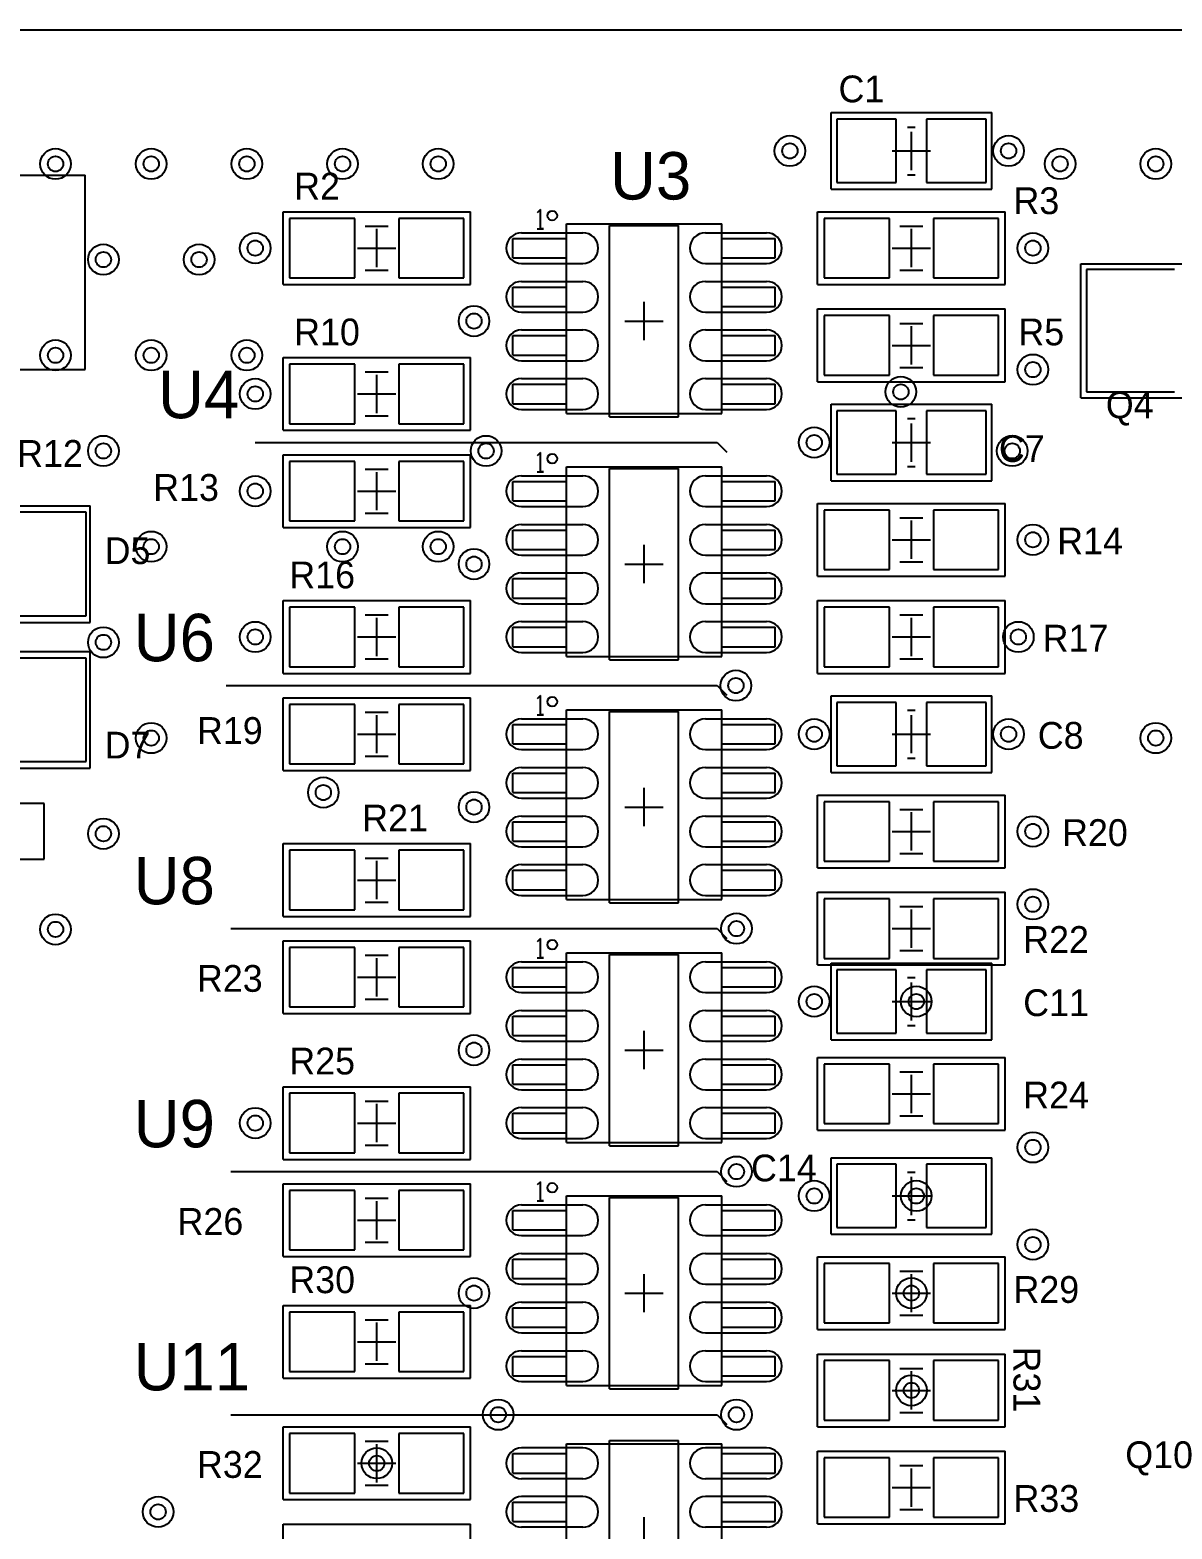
# Model space of a CAD drawing. Header units: millimetres. Extents: x 52 to 245, y 27 to 183.
# Drawn here: x 166.83 to 196.67, y 144.33 to 183.5 of the extents above; entities that cross this region are included whole.
import ezdxf

# ---------------------------------------------------------------- set-up
doc = ezdxf.new("R2010")
doc.units = ezdxf.units.MM
for name, color, linetype in [('BottomSolder', 6, 'Continuous'), ('Mechanical15', 56, 'Continuous'), ('MultiLayer', 9, 'Continuous'), ('TopOverlay', 2, 'Continuous'), ('TopSolder', 216, 'Continuous'), ('ViaHoleLayer', 16, 'Continuous')]:
    doc.layers.add(name, color=color, linetype=linetype)

msp = doc.modelspace()

# ---------------------------------------------------------------- linework, layer by layer
at = {"layer": 'BottomSolder'}
for p, q in [((196.74, 177.238), (194.436, 177.238)), ((194.436, 177.238), (194.436, 174.044)), ((194.436, 174.044), (196.74, 174.044))]:
    msp.add_line(p, q, dxfattribs=at)
at = {"layer": 'Mechanical15'}
for p, q in [((52.5, 183.5), (244.983, 183.5)), ((187.765, 181.34), (191.965, 181.34)), ((187.765, 179.34), (187.765, 181.34)), ((191.965, 179.34), (191.965, 181.34)), ((189.865, 179.84), (189.865, 180.84)), ((189.365, 180.34), (190.365, 180.34)), ((187.765, 179.34), (191.965, 179.34)), ((173.445, 176.85), (173.445, 178.75)), ((173.445, 178.75), (178.345, 178.75)), ((178.345, 176.85), (178.345, 178.75)), ((180.169, 178.808), (180.086, 178.725)), ((180.169, 178.308), (180.169, 178.808)), ((187.415, 176.85), (187.415, 178.75)), ((187.415, 178.75), (192.315, 178.75)), ((192.315, 176.85), (192.315, 178.75)), ((175.895, 177.3), (175.895, 178.3)), ((180.086, 178.308), (180.253, 178.308)), ((180.253, 178.308), (180.169, 178.308)), ((180.848, 173.482), (180.848, 178.435)), ((180.848, 178.435), (184.912, 178.435)), ((184.912, 173.482), (184.912, 178.435)), ((189.865, 177.3), (189.865, 178.3)), ((179.451, 178.054), (180.848, 178.054)), ((179.451, 177.546), (179.451, 178.054)), ((184.912, 178.054), (186.309, 178.054)), ((186.309, 177.546), (186.309, 178.054)), ((175.395, 177.8), (176.395, 177.8)), ((179.451, 177.546), (180.848, 177.546)), ((184.912, 177.546), (186.309, 177.546)), ((189.365, 177.8), (190.365, 177.8)), ((194.293, 177.391), (201.693, 177.391)), ((194.293, 173.891), (194.293, 177.391)), ((173.445, 176.85), (178.345, 176.85)), ((179.451, 176.276), (179.451, 176.784)), ((179.451, 176.784), (180.848, 176.784)), ((184.912, 176.784), (186.309, 176.784)), ((186.309, 176.276), (186.309, 176.784)), ((187.415, 176.85), (192.315, 176.85)), ((179.451, 176.276), (180.848, 176.276)), ((182.88, 175.395), (182.88, 176.395)), ((184.912, 176.276), (186.309, 176.276)), ((182.38, 175.895), (183.38, 175.895)), ((187.415, 174.31), (187.415, 176.21)), ((187.415, 176.21), (192.315, 176.21)), ((192.315, 174.31), (192.315, 176.21)), ((179.451, 175.006), (179.451, 175.514)), ((179.451, 175.514), (180.848, 175.514)), ((184.912, 175.514), (186.309, 175.514)), ((186.309, 175.006), (186.309, 175.514)), ((189.865, 174.76), (189.865, 175.76)), ((189.365, 175.26), (190.365, 175.26)), ((173.445, 173.04), (173.445, 174.94)), ((173.445, 174.94), (178.345, 174.94)), ((178.345, 173.04), (178.345, 174.94)), ((179.451, 175.006), (180.848, 175.006)), ((184.912, 175.006), (186.309, 175.006)), ((175.895, 173.49), (175.895, 174.49)), ((187.415, 174.31), (192.315, 174.31)), ((175.395, 173.99), (176.395, 173.99)), ((179.451, 173.736), (179.451, 174.244)), ((179.451, 174.244), (180.848, 174.244)), ((184.912, 174.244), (186.309, 174.244)), ((186.309, 173.736), (186.309, 174.244)), ((179.451, 173.736), (180.848, 173.736)), ((184.912, 173.736), (186.309, 173.736)), ((187.765, 173.72), (191.965, 173.72)), ((187.765, 171.72), (187.765, 173.72)), ((191.965, 171.72), (191.965, 173.72)), ((194.293, 173.891), (201.693, 173.891)), ((180.848, 173.482), (184.912, 173.482)), ((189.865, 172.22), (189.865, 173.22)), ((173.445, 173.04), (178.345, 173.04)), ((173.445, 170.5), (173.445, 172.4)), ((173.445, 172.4), (178.345, 172.4)), ((178.345, 170.5), (178.345, 172.4)), ((180.169, 172.458), (180.086, 172.375)), ((180.169, 171.958), (180.169, 172.458)), ((189.365, 172.72), (190.365, 172.72)), ((175.895, 170.95), (175.895, 171.95)), ((180.086, 171.958), (180.253, 171.958)), ((180.253, 171.958), (180.169, 171.958)), ((180.848, 172.085), (184.912, 172.085)), ((180.848, 167.132), (180.848, 172.085)), ((184.912, 167.132), (184.912, 172.085)), ((179.451, 171.196), (179.451, 171.704)), ((179.451, 171.704), (180.848, 171.704)), ((184.912, 171.704), (186.309, 171.704)), ((186.309, 171.196), (186.309, 171.704)), ((187.765, 171.72), (191.965, 171.72)), ((175.395, 171.45), (176.395, 171.45)), ((179.451, 171.196), (180.848, 171.196)), ((184.912, 171.196), (186.309, 171.196)), ((161.798, 171.069), (168.402, 171.069)), ((168.402, 168.021), (168.402, 171.069)), ((187.415, 169.23), (187.415, 171.13)), ((187.415, 171.13), (192.315, 171.13)), ((192.315, 169.23), (192.315, 171.13)), ((173.445, 170.5), (178.345, 170.5)), ((179.451, 170.434), (180.848, 170.434)), ((179.451, 169.926), (179.451, 170.434)), ((184.912, 170.434), (186.309, 170.434)), ((186.309, 169.926), (186.309, 170.434)), ((189.865, 169.68), (189.865, 170.68)), ((182.88, 169.045), (182.88, 170.045)), ((189.365, 170.18), (190.365, 170.18)), ((179.451, 169.926), (180.848, 169.926)), ((184.912, 169.926), (186.309, 169.926)), ((182.38, 169.545), (183.38, 169.545)), ((187.415, 169.23), (192.315, 169.23)), ((179.451, 169.164), (180.848, 169.164)), ((179.451, 168.656), (179.451, 169.164)), ((184.912, 169.164), (186.309, 169.164)), ((186.309, 168.656), (186.309, 169.164)), ((173.445, 166.69), (173.445, 168.59)), ((173.445, 168.59), (178.345, 168.59)), ((178.345, 166.69), (178.345, 168.59)), ((179.451, 168.656), (180.848, 168.656)), ((184.912, 168.656), (186.309, 168.656)), ((187.415, 166.69), (187.415, 168.59)), ((187.415, 168.59), (192.315, 168.59)), ((192.315, 166.69), (192.315, 168.59)), ((175.895, 167.14), (175.895, 168.14)), ((189.865, 167.14), (189.865, 168.14)), ((161.798, 168.021), (168.402, 168.021)), ((175.395, 167.64), (176.395, 167.64)), ((179.451, 167.894), (180.848, 167.894)), ((179.451, 167.386), (179.451, 167.894)), ((184.912, 167.894), (186.309, 167.894)), ((186.309, 167.386), (186.309, 167.894)), ((189.365, 167.64), (190.365, 167.64)), ((161.798, 167.259), (168.402, 167.259)), ((168.402, 164.211), (168.402, 167.259)), ((179.451, 167.386), (180.848, 167.386)), ((184.912, 167.386), (186.309, 167.386)), ((180.848, 167.132), (184.912, 167.132)), ((173.445, 166.69), (178.345, 166.69)), ((187.415, 166.69), (192.315, 166.69)), ((180.169, 166.108), (180.086, 166.025)), ((180.169, 165.608), (180.169, 166.108)), ((187.765, 166.1), (191.965, 166.1)), ((187.765, 164.1), (187.765, 166.1)), ((191.965, 164.1), (191.965, 166.1)), ((173.445, 164.15), (173.445, 166.05)), ((173.445, 166.05), (178.345, 166.05)), ((178.345, 164.15), (178.345, 166.05)), ((180.848, 160.782), (180.848, 165.735)), ((180.848, 165.735), (184.912, 165.735)), ((184.912, 160.782), (184.912, 165.735)), ((175.895, 164.6), (175.895, 165.6)), ((179.451, 165.354), (180.848, 165.354)), ((179.451, 164.846), (179.451, 165.354)), ((180.086, 165.608), (180.253, 165.608)), ((180.253, 165.608), (180.169, 165.608)), ((184.912, 165.354), (186.309, 165.354)), ((186.309, 164.846), (186.309, 165.354)), ((189.865, 164.6), (189.865, 165.6)), ((175.395, 165.1), (176.395, 165.1)), ((189.365, 165.1), (190.365, 165.1)), ((179.451, 164.846), (180.848, 164.846)), ((184.912, 164.846), (186.309, 164.846)), ((161.798, 164.211), (168.402, 164.211)), ((173.445, 164.15), (178.345, 164.15)), ((179.451, 163.576), (179.451, 164.084)), ((179.451, 164.084), (180.848, 164.084)), ((184.912, 164.084), (186.309, 164.084)), ((186.309, 163.576), (186.309, 164.084)), ((187.765, 164.1), (191.965, 164.1)), ((179.451, 163.576), (180.848, 163.576)), ((182.88, 162.695), (182.88, 163.695)), ((184.912, 163.576), (186.309, 163.576)), ((187.415, 161.61), (187.415, 163.51)), ((187.415, 163.51), (192.315, 163.51)), ((192.315, 161.61), (192.315, 163.51)), ((182.38, 163.195), (183.38, 163.195)), ((189.865, 162.06), (189.865, 163.06)), ((179.451, 162.306), (179.451, 162.814)), ((179.451, 162.814), (180.848, 162.814)), ((184.912, 162.814), (186.309, 162.814)), ((186.309, 162.306), (186.309, 162.814)), ((189.365, 162.56), (190.365, 162.56)), ((173.445, 160.34), (173.445, 162.24)), ((173.445, 162.24), (178.345, 162.24)), ((178.345, 160.34), (178.345, 162.24)), ((179.451, 162.306), (180.848, 162.306)), ((184.912, 162.306), (186.309, 162.306)), ((175.895, 160.79), (175.895, 161.79)), ((179.451, 161.036), (179.451, 161.544)), ((179.451, 161.544), (180.848, 161.544)), ((184.912, 161.544), (186.309, 161.544)), ((186.309, 161.036), (186.309, 161.544)), ((187.415, 161.61), (192.315, 161.61)), ((175.395, 161.29), (176.395, 161.29)), ((179.451, 161.036), (180.848, 161.036)), ((184.912, 161.036), (186.309, 161.036)), ((180.848, 160.782), (184.912, 160.782)), ((187.415, 159.07), (187.415, 160.97)), ((187.415, 160.97), (192.315, 160.97)), ((192.315, 159.07), (192.315, 160.97)), ((173.445, 160.34), (178.345, 160.34)), ((189.865, 159.52), (189.865, 160.52)), ((189.365, 160.02), (190.365, 160.02)), ((173.445, 157.8), (173.445, 159.7)), ((173.445, 159.7), (178.345, 159.7)), ((178.345, 157.8), (178.345, 159.7)), ((180.169, 159.758), (180.086, 159.675)), ((180.169, 159.258), (180.169, 159.758)), ((175.895, 158.25), (175.895, 159.25)), ((180.086, 159.258), (180.253, 159.258)), ((180.253, 159.258), (180.169, 159.258)), ((180.848, 154.432), (180.848, 159.385)), ((180.848, 159.385), (184.912, 159.385)), ((184.912, 154.432), (184.912, 159.385)), ((187.415, 159.07), (192.315, 159.07)), ((187.765, 159.115), (191.965, 159.115)), ((187.765, 157.115), (187.765, 159.115)), ((191.965, 157.115), (191.965, 159.115)), ((175.395, 158.75), (176.395, 158.75)), ((179.451, 159.004), (180.848, 159.004)), ((179.451, 158.496), (179.451, 159.004)), ((184.912, 159.004), (186.309, 159.004)), ((186.309, 158.496), (186.309, 159.004)), ((179.451, 158.496), (180.848, 158.496)), ((184.912, 158.496), (186.309, 158.496)), ((189.865, 157.615), (189.865, 158.615)), ((189.365, 158.115), (190.365, 158.115)), ((173.445, 157.8), (178.345, 157.8)), ((179.451, 157.226), (179.451, 157.734)), ((179.451, 157.734), (180.848, 157.734)), ((184.912, 157.734), (186.309, 157.734)), ((186.309, 157.226), (186.309, 157.734)), ((179.451, 157.226), (180.848, 157.226)), ((182.88, 156.345), (182.88, 157.345)), ((184.912, 157.226), (186.309, 157.226)), ((187.765, 157.115), (191.965, 157.115)), ((182.38, 156.845), (183.38, 156.845)), ((179.451, 155.956), (179.451, 156.464)), ((179.451, 156.464), (180.848, 156.464)), ((184.912, 156.464), (186.309, 156.464)), ((186.309, 155.956), (186.309, 156.464)), ((187.415, 154.752), (187.415, 156.652)), ((187.415, 156.652), (192.315, 156.652)), ((192.315, 154.752), (192.315, 156.652)), ((173.445, 153.99), (173.445, 155.89)), ((173.445, 155.89), (178.345, 155.89)), ((178.345, 153.99), (178.345, 155.89)), ((179.451, 155.956), (180.848, 155.956)), ((184.912, 155.956), (186.309, 155.956)), ((189.865, 155.202), (189.865, 156.202)), ((189.365, 155.702), (190.365, 155.702)), ((175.895, 154.44), (175.895, 155.44)), ((179.451, 154.686), (179.451, 155.194)), ((179.451, 155.194), (180.848, 155.194)), ((184.912, 155.194), (186.309, 155.194)), ((186.309, 154.686), (186.309, 155.194)), ((175.395, 154.94), (176.395, 154.94)), ((187.415, 154.752), (192.315, 154.752)), ((179.451, 154.686), (180.848, 154.686)), ((180.848, 154.432), (184.912, 154.432)), ((184.912, 154.686), (186.309, 154.686)), ((173.445, 153.99), (178.345, 153.99)), ((187.765, 154.035), (191.965, 154.035)), ((187.765, 152.035), (187.765, 154.035)), ((191.965, 152.035), (191.965, 154.035)), ((173.445, 151.45), (173.445, 153.35)), ((173.445, 153.35), (178.345, 153.35)), ((178.345, 151.45), (178.345, 153.35)), ((180.169, 153.408), (180.086, 153.325)), ((180.169, 152.908), (180.169, 153.408)), ((189.865, 152.535), (189.865, 153.535)), ((175.895, 151.9), (175.895, 152.9)), ((180.086, 152.908), (180.253, 152.908)), ((180.253, 152.908), (180.169, 152.908)), ((180.848, 148.082), (180.848, 153.035)), ((180.848, 153.035), (184.912, 153.035)), ((184.912, 148.082), (184.912, 153.035)), ((189.365, 153.035), (190.365, 153.035)), ((175.395, 152.4), (176.395, 152.4)), ((179.451, 152.654), (180.848, 152.654)), ((179.451, 152.146), (179.451, 152.654)), ((184.912, 152.654), (186.309, 152.654)), ((186.309, 152.146), (186.309, 152.654)), ((179.451, 152.146), (180.848, 152.146)), ((184.912, 152.146), (186.309, 152.146)), ((187.765, 152.035), (191.965, 152.035)), ((173.445, 151.45), (178.345, 151.45)), ((179.451, 150.876), (179.451, 151.384)), ((179.451, 151.384), (180.848, 151.384)), ((184.912, 151.384), (186.309, 151.384)), ((186.309, 150.876), (186.309, 151.384)), ((187.415, 149.545), (187.415, 151.445)), ((187.415, 151.445), (192.315, 151.445)), ((192.315, 149.545), (192.315, 151.445)), ((179.451, 150.876), (180.848, 150.876)), ((182.88, 149.995), (182.88, 150.995)), ((184.912, 150.876), (186.309, 150.876)), ((189.865, 149.995), (189.865, 150.995)), ((182.38, 150.495), (183.38, 150.495)), ((189.365, 150.495), (190.365, 150.495)), ((173.445, 148.275), (173.445, 150.175)), ((173.445, 150.175), (178.345, 150.175)), ((178.345, 148.275), (178.345, 150.175)), ((179.451, 149.606), (179.451, 150.114)), ((179.451, 150.114), (180.848, 150.114)), ((184.912, 150.114), (186.309, 150.114)), ((186.309, 149.606), (186.309, 150.114)), ((175.895, 148.725), (175.895, 149.725)), ((179.451, 149.606), (180.848, 149.606)), ((184.912, 149.606), (186.309, 149.606)), ((187.415, 149.545), (192.315, 149.545)), ((175.395, 149.225), (176.395, 149.225)), ((179.451, 148.336), (179.451, 148.844)), ((179.451, 148.844), (180.848, 148.844)), ((184.912, 148.844), (186.309, 148.844)), ((186.309, 148.336), (186.309, 148.844)), ((187.415, 147.005), (187.415, 148.905)), ((187.415, 148.905), (192.315, 148.905)), ((192.315, 147.005), (192.315, 148.905)), ((189.865, 147.455), (189.865, 148.455)), ((173.445, 148.275), (178.345, 148.275)), ((179.451, 148.336), (180.848, 148.336)), ((180.848, 148.082), (184.912, 148.082)), ((184.912, 148.336), (186.309, 148.336)), ((189.365, 147.955), (190.365, 147.955)), ((173.445, 145.1), (173.445, 147)), ((173.445, 147), (178.345, 147)), ((178.345, 145.1), (178.345, 147)), ((187.415, 147.005), (192.315, 147.005)), ((175.895, 145.55), (175.895, 146.55)), ((180.848, 146.558), (184.912, 146.558)), ((180.848, 141.605), (180.848, 146.558)), ((184.912, 141.605), (184.912, 146.558)), ((179.451, 146.304), (180.848, 146.304)), ((179.451, 145.796), (179.451, 146.304)), ((184.912, 146.304), (186.309, 146.304)), ((186.309, 145.796), (186.309, 146.304)), ((187.415, 144.465), (187.415, 146.365)), ((187.415, 146.365), (192.315, 146.365)), ((192.315, 144.465), (192.315, 146.365)), ((175.395, 146.05), (176.395, 146.05)), ((179.451, 145.796), (180.848, 145.796)), ((184.912, 145.796), (186.309, 145.796)), ((189.865, 144.915), (189.865, 145.915)), ((189.365, 145.415), (190.365, 145.415)), ((173.445, 145.1), (178.345, 145.1)), ((179.451, 145.034), (180.848, 145.034)), ((179.451, 144.526), (179.451, 145.034)), ((184.912, 145.034), (186.309, 145.034)), ((186.309, 144.526), (186.309, 145.034)), ((182.88, 143.645), (182.88, 144.645)), ((173.445, 142.56), (173.445, 144.46)), ((173.445, 144.46), (178.345, 144.46)), ((178.345, 142.56), (178.345, 144.46)), ((179.451, 144.526), (180.848, 144.526)), ((184.912, 144.526), (186.309, 144.526)), ((187.415, 144.465), (192.315, 144.465))]:
    msp.add_line(p, q, dxfattribs=at)
at = {"layer": 'MultiLayer'}
for centre in [(186.69, 180.34), (192.405, 180.34), (167.5, 180), (170, 180), (172.5, 180), (175, 180), (177.5, 180), (193.75, 180), (196.25, 180), (168.75, 177.5), (171.25, 177.5), (172.72, 177.8), (193.04, 177.8), (178.435, 175.895), (167.5, 175), (170, 175), (172.5, 175), (193.04, 174.625), (172.72, 173.99), (189.589, 174.045), (168.75, 172.5), (178.75, 172.5), (187.325, 172.72), (192.5, 172.5), (172.72, 171.45), (170, 170), (175, 170), (177.5, 170), (193.04, 170.18), (178.435, 169.545), (172.72, 167.64), (192.659, 167.64), (168.75, 167.5), (185.28, 166.37), (170, 165), (187.325, 165.1), (192.405, 165.1), (196.25, 165), (174.498, 163.576), (178.435, 163.195), (193.04, 162.56), (168.75, 162.5), (193.04, 160.655), (167.5, 160), (185.293, 160.02), (187.325, 158.115), (189.992, 158.115), (178.435, 156.845), (172.72, 154.94), (193.04, 154.305), (185.293, 153.67), (187.325, 153.035), (189.992, 153.035), (193.04, 151.765), (178.435, 150.495), (189.865, 150.495), (189.865, 147.955), (179.07, 147.32), (185.293, 147.32), (175.895, 146.05), (170.18, 144.78)]:
    msp.add_circle(centre, 0.4, dxfattribs=at)
at = {"layer": 'TopOverlay'}
for p, q in [((189.765, 180.965), (189.965, 180.965)), ((166.37, 179.705), (168.275, 179.705)), ((168.275, 174.625), (168.275, 179.705)), ((189.765, 179.715), (189.965, 179.715)), ((175.595, 178.375), (176.195, 178.375)), ((181.98, 173.395), (181.98, 178.395)), ((181.98, 178.395), (183.78, 178.395)), ((183.78, 173.395), (183.78, 178.395)), ((189.565, 178.375), (190.165, 178.375)), ((175.595, 177.225), (176.195, 177.225)), ((189.565, 177.225), (190.165, 177.225)), ((189.565, 175.835), (190.165, 175.835)), ((158.115, 174.625), (168.275, 174.625)), ((175.595, 174.565), (176.195, 174.565)), ((189.565, 174.685), (190.165, 174.685)), ((175.595, 173.415), (176.195, 173.415)), ((181.98, 173.395), (183.78, 173.395)), ((189.765, 173.345), (189.965, 173.345)), ((172.72, 172.72), (184.785, 172.72)), ((184.785, 172.72), (185.039, 172.466)), ((175.595, 172.025), (176.195, 172.025)), ((181.98, 172.045), (183.78, 172.045)), ((181.98, 167.045), (181.98, 172.045)), ((183.78, 167.045), (183.78, 172.045)), ((189.765, 172.095), (189.965, 172.095)), ((175.595, 170.875), (176.195, 170.875)), ((189.565, 170.755), (190.165, 170.755)), ((189.565, 169.605), (190.165, 169.605)), ((175.595, 168.215), (176.195, 168.215)), ((189.565, 168.215), (190.165, 168.215)), ((175.595, 167.065), (176.195, 167.065)), ((181.98, 167.045), (183.78, 167.045)), ((189.565, 167.065), (190.165, 167.065)), ((171.958, 166.37), (184.785, 166.37)), ((184.785, 166.37), (185.039, 166.116)), ((181.98, 160.695), (181.98, 165.695)), ((181.98, 165.695), (183.78, 165.695)), ((183.78, 160.695), (183.78, 165.695)), ((189.765, 165.725), (189.965, 165.725)), ((175.595, 165.675), (176.195, 165.675)), ((175.595, 164.525), (176.195, 164.525)), ((189.765, 164.475), (189.965, 164.475)), ((189.565, 163.135), (190.165, 163.135)), ((175.595, 161.865), (176.195, 161.865)), ((189.565, 161.985), (190.165, 161.985)), ((175.595, 160.715), (176.195, 160.715)), ((181.98, 160.695), (183.78, 160.695)), ((189.565, 160.595), (190.165, 160.595)), ((172.085, 160.02), (184.785, 160.02)), ((184.785, 160.02), (185.039, 159.766)), ((189.565, 159.445), (190.165, 159.445)), ((175.595, 159.325), (176.195, 159.325)), ((181.98, 154.345), (181.98, 159.345)), ((181.98, 159.345), (183.78, 159.345)), ((183.78, 154.345), (183.78, 159.345)), ((189.765, 158.74), (189.965, 158.74)), ((175.595, 158.175), (176.195, 158.175)), ((189.765, 157.49), (189.965, 157.49)), ((189.565, 156.277), (190.165, 156.277)), ((175.595, 155.515), (176.195, 155.515)), ((189.565, 155.127), (190.165, 155.127)), ((175.595, 154.365), (176.195, 154.365)), ((181.98, 154.345), (183.78, 154.345)), ((172.085, 153.67), (184.785, 153.67)), ((184.785, 153.67), (185.039, 153.416)), ((189.765, 153.66), (189.965, 153.66)), ((175.595, 152.975), (176.195, 152.975)), ((181.98, 147.995), (181.98, 152.995)), ((181.98, 152.995), (183.78, 152.995)), ((183.78, 147.995), (183.78, 152.995)), ((189.765, 152.41), (189.965, 152.41)), ((175.595, 151.825), (176.195, 151.825)), ((189.565, 151.07), (190.165, 151.07)), ((175.595, 149.8), (176.195, 149.8)), ((189.565, 149.92), (190.165, 149.92)), ((175.595, 148.65), (176.195, 148.65)), ((189.565, 148.53), (190.165, 148.53)), ((181.98, 147.995), (183.78, 147.995)), ((172.085, 147.32), (184.785, 147.32)), ((184.785, 147.32), (185.039, 147.066)), ((189.565, 147.38), (190.165, 147.38)), ((175.595, 146.625), (176.195, 146.625)), ((181.98, 146.645), (183.78, 146.645)), ((181.98, 141.645), (181.98, 146.645)), ((183.78, 141.645), (183.78, 146.645)), ((189.565, 145.99), (190.165, 145.99)), ((175.595, 145.475), (176.195, 145.475)), ((189.565, 144.84), (190.165, 144.84))]:
    msp.add_line(p, q, dxfattribs=at)
for centre in [(180.48, 178.65), (180.48, 172.3), (180.48, 165.95), (180.48, 159.6), (180.48, 153.25)]:
    msp.add_circle(centre, 0.125, dxfattribs=at)
at = {"layer": 'TopSolder'}
for p, q in [((189.467, 181.167), (187.913, 181.167)), ((187.913, 181.167), (187.913, 179.513)), ((189.467, 179.513), (189.467, 181.167)), ((191.817, 181.167), (190.263, 181.167)), ((190.263, 181.167), (190.263, 179.513)), ((191.817, 179.513), (191.817, 181.167)), ((187.913, 179.513), (189.467, 179.513)), ((190.263, 179.513), (191.817, 179.513)), ((175.322, 178.577), (173.618, 178.577)), ((173.618, 178.577), (173.618, 177.023)), ((175.322, 177.023), (175.322, 178.577)), ((178.172, 178.577), (176.468, 178.577)), ((176.468, 178.577), (176.468, 177.023)), ((178.172, 177.023), (178.172, 178.577)), ((189.292, 178.577), (187.588, 178.577)), ((187.588, 178.577), (187.588, 177.023)), ((189.292, 177.023), (189.292, 178.577)), ((192.142, 178.577), (190.438, 178.577)), ((190.438, 178.577), (190.438, 177.023)), ((192.142, 177.023), (192.142, 178.577)), ((179.68, 178.202), (181.28, 178.202)), ((184.48, 178.202), (186.08, 178.202)), ((179.68, 177.398), (181.28, 177.398)), ((184.48, 177.398), (186.08, 177.398)), ((173.618, 177.023), (175.322, 177.023)), ((176.468, 177.023), (178.172, 177.023)), ((179.68, 176.932), (181.28, 176.932)), ((184.48, 176.932), (186.08, 176.932)), ((187.588, 177.023), (189.292, 177.023)), ((190.438, 177.023), (192.142, 177.023)), ((179.68, 176.128), (181.28, 176.128)), ((184.48, 176.128), (186.08, 176.128)), ((189.292, 176.037), (187.588, 176.037)), ((187.588, 176.037), (187.588, 174.483)), ((189.292, 174.483), (189.292, 176.037)), ((192.142, 176.037), (190.438, 176.037)), ((190.438, 176.037), (190.438, 174.483)), ((192.142, 174.483), (192.142, 176.037)), ((179.68, 175.662), (181.28, 175.662)), ((184.48, 175.662), (186.08, 175.662)), ((175.322, 174.767), (173.618, 174.767)), ((173.618, 174.767), (173.618, 173.213)), ((175.322, 173.213), (175.322, 174.767)), ((178.172, 174.767), (176.468, 174.767)), ((176.468, 174.767), (176.468, 173.213)), ((178.172, 173.213), (178.172, 174.767)), ((179.68, 174.858), (181.28, 174.858)), ((184.48, 174.858), (186.08, 174.858)), ((179.68, 174.392), (181.28, 174.392)), ((184.48, 174.392), (186.08, 174.392)), ((187.588, 174.483), (189.292, 174.483)), ((190.438, 174.483), (192.142, 174.483)), ((179.68, 173.588), (181.28, 173.588)), ((184.48, 173.588), (186.08, 173.588)), ((189.467, 173.547), (187.913, 173.547)), ((187.913, 173.547), (187.913, 171.893)), ((189.467, 171.893), (189.467, 173.547)), ((191.817, 173.547), (190.263, 173.547)), ((190.263, 173.547), (190.263, 171.893)), ((191.817, 171.893), (191.817, 173.547)), ((173.618, 173.213), (175.322, 173.213)), ((176.468, 173.213), (178.172, 173.213)), ((175.322, 172.227), (173.618, 172.227)), ((173.618, 172.227), (173.618, 170.673)), ((175.322, 170.673), (175.322, 172.227)), ((178.172, 172.227), (176.468, 172.227)), ((176.468, 172.227), (176.468, 170.673)), ((178.172, 170.673), (178.172, 172.227)), ((179.68, 171.852), (181.28, 171.852)), ((184.48, 171.852), (186.08, 171.852)), ((187.913, 171.893), (189.467, 171.893)), ((190.263, 171.893), (191.817, 171.893)), ((168.302, 170.897), (166.098, 170.897)), ((168.302, 168.193), (168.302, 170.897)), ((179.68, 171.048), (181.28, 171.048)), ((184.48, 171.048), (186.08, 171.048)), ((189.292, 170.957), (187.588, 170.957)), ((187.588, 170.957), (187.588, 169.403)), ((189.292, 169.403), (189.292, 170.957)), ((192.142, 170.957), (190.438, 170.957)), ((190.438, 170.957), (190.438, 169.403)), ((192.142, 169.403), (192.142, 170.957)), ((173.618, 170.673), (175.322, 170.673)), ((176.468, 170.673), (178.172, 170.673)), ((179.68, 170.582), (181.28, 170.582)), ((184.48, 170.582), (186.08, 170.582)), ((179.68, 169.778), (181.28, 169.778)), ((184.48, 169.778), (186.08, 169.778)), ((179.68, 169.312), (181.28, 169.312)), ((184.48, 169.312), (186.08, 169.312)), ((187.588, 169.403), (189.292, 169.403)), ((190.438, 169.403), (192.142, 169.403)), ((179.68, 168.508), (181.28, 168.508)), ((184.48, 168.508), (186.08, 168.508)), ((166.098, 168.193), (168.302, 168.193)), ((175.322, 168.417), (173.618, 168.417)), ((173.618, 168.417), (173.618, 166.863)), ((175.322, 166.863), (175.322, 168.417)), ((178.172, 168.417), (176.468, 168.417)), ((176.468, 168.417), (176.468, 166.863)), ((178.172, 166.863), (178.172, 168.417)), ((179.68, 168.042), (181.28, 168.042)), ((184.48, 168.042), (186.08, 168.042)), ((189.292, 168.417), (187.588, 168.417)), ((187.588, 168.417), (187.588, 166.863)), ((189.292, 166.863), (189.292, 168.417)), ((192.142, 168.417), (190.438, 168.417)), ((190.438, 168.417), (190.438, 166.863)), ((192.142, 166.863), (192.142, 168.417)), ((168.302, 167.087), (166.098, 167.087)), ((168.302, 164.383), (168.302, 167.087)), ((173.618, 166.863), (175.322, 166.863)), ((176.468, 166.863), (178.172, 166.863)), ((179.68, 167.238), (181.28, 167.238)), ((184.48, 167.238), (186.08, 167.238)), ((187.588, 166.863), (189.292, 166.863)), ((190.438, 166.863), (192.142, 166.863)), ((175.322, 165.877), (173.618, 165.877)), ((173.618, 165.877), (173.618, 164.323)), ((175.322, 164.323), (175.322, 165.877)), ((178.172, 165.877), (176.468, 165.877)), ((176.468, 165.877), (176.468, 164.323)), ((178.172, 164.323), (178.172, 165.877)), ((189.467, 165.927), (187.913, 165.927)), ((187.913, 165.927), (187.913, 164.273)), ((189.467, 164.273), (189.467, 165.927)), ((191.817, 165.927), (190.263, 165.927)), ((190.263, 165.927), (190.263, 164.273)), ((191.817, 164.273), (191.817, 165.927)), ((179.68, 165.502), (181.28, 165.502)), ((184.48, 165.502), (186.08, 165.502)), ((179.68, 164.698), (181.28, 164.698)), ((184.48, 164.698), (186.08, 164.698)), ((166.098, 164.383), (168.302, 164.383)), ((173.618, 164.323), (175.322, 164.323)), ((176.468, 164.323), (178.172, 164.323)), ((179.68, 164.232), (181.28, 164.232)), ((184.48, 164.232), (186.08, 164.232)), ((187.913, 164.273), (189.467, 164.273)), ((190.263, 164.273), (191.817, 164.273)), ((179.68, 163.428), (181.28, 163.428)), ((184.48, 163.428), (186.08, 163.428)), ((189.292, 163.337), (187.588, 163.337)), ((187.588, 163.337), (187.588, 161.783)), ((189.292, 161.783), (189.292, 163.337)), ((192.142, 163.337), (190.438, 163.337)), ((190.438, 163.337), (190.438, 161.783)), ((192.142, 161.783), (192.142, 163.337)), ((167.202, 163.287), (165.498, 163.287)), ((167.202, 161.833), (167.202, 163.287)), ((179.68, 162.962), (181.28, 162.962)), ((184.48, 162.962), (186.08, 162.962)), ((179.68, 162.158), (181.28, 162.158)), ((184.48, 162.158), (186.08, 162.158)), ((165.498, 161.833), (167.202, 161.833)), ((175.322, 162.067), (173.618, 162.067)), ((173.618, 162.067), (173.618, 160.513)), ((175.322, 160.513), (175.322, 162.067)), ((178.172, 162.067), (176.468, 162.067)), ((176.468, 162.067), (176.468, 160.513)), ((178.172, 160.513), (178.172, 162.067)), ((187.588, 161.783), (189.292, 161.783)), ((190.438, 161.783), (192.142, 161.783)), ((179.68, 161.692), (181.28, 161.692)), ((184.48, 161.692), (186.08, 161.692)), ((179.68, 160.888), (181.28, 160.888)), ((184.48, 160.888), (186.08, 160.888)), ((189.292, 160.797), (187.588, 160.797)), ((187.588, 160.797), (187.588, 159.243)), ((189.292, 159.243), (189.292, 160.797)), ((192.142, 160.797), (190.438, 160.797)), ((190.438, 160.797), (190.438, 159.243)), ((192.142, 159.243), (192.142, 160.797)), ((173.618, 160.513), (175.322, 160.513)), ((176.468, 160.513), (178.172, 160.513)), ((175.322, 159.527), (173.618, 159.527)), ((173.618, 159.527), (173.618, 157.973)), ((175.322, 157.973), (175.322, 159.527)), ((178.172, 159.527), (176.468, 159.527)), ((176.468, 159.527), (176.468, 157.973)), ((178.172, 157.973), (178.172, 159.527)), ((179.68, 159.152), (181.28, 159.152)), ((184.48, 159.152), (186.08, 159.152)), ((187.588, 159.243), (189.292, 159.243)), ((190.438, 159.243), (192.142, 159.243)), ((189.467, 158.942), (187.913, 158.942)), ((187.913, 158.942), (187.913, 157.288)), ((189.467, 157.288), (189.467, 158.942)), ((191.817, 158.942), (190.263, 158.942)), ((190.263, 158.942), (190.263, 157.288)), ((191.817, 157.288), (191.817, 158.942)), ((179.68, 158.348), (181.28, 158.348)), ((184.48, 158.348), (186.08, 158.348)), ((173.618, 157.973), (175.322, 157.973)), ((176.468, 157.973), (178.172, 157.973)), ((179.68, 157.882), (181.28, 157.882)), ((184.48, 157.882), (186.08, 157.882)), ((179.68, 157.078), (181.28, 157.078)), ((184.48, 157.078), (186.08, 157.078)), ((187.913, 157.288), (189.467, 157.288)), ((190.263, 157.288), (191.817, 157.288)), ((179.68, 156.612), (181.28, 156.612)), ((184.48, 156.612), (186.08, 156.612)), ((189.292, 156.479), (187.588, 156.479)), ((187.588, 156.479), (187.588, 154.925)), ((189.292, 154.925), (189.292, 156.479)), ((192.142, 156.479), (190.438, 156.479)), ((190.438, 156.479), (190.438, 154.925)), ((192.142, 154.925), (192.142, 156.479)), ((175.322, 155.717), (173.618, 155.717)), ((173.618, 155.717), (173.618, 154.163)), ((175.322, 154.163), (175.322, 155.717)), ((178.172, 155.717), (176.468, 155.717)), ((176.468, 155.717), (176.468, 154.163)), ((178.172, 154.163), (178.172, 155.717)), ((179.68, 155.808), (181.28, 155.808)), ((184.48, 155.808), (186.08, 155.808)), ((179.68, 155.342), (181.28, 155.342)), ((184.48, 155.342), (186.08, 155.342)), ((187.588, 154.925), (189.292, 154.925)), ((190.438, 154.925), (192.142, 154.925)), ((179.68, 154.538), (181.28, 154.538)), ((184.48, 154.538), (186.08, 154.538)), ((173.618, 154.163), (175.322, 154.163)), ((176.468, 154.163), (178.172, 154.163)), ((189.467, 153.862), (187.913, 153.862)), ((187.913, 153.862), (187.913, 152.208)), ((189.467, 152.208), (189.467, 153.862)), ((191.817, 153.862), (190.263, 153.862)), ((190.263, 153.862), (190.263, 152.208)), ((191.817, 152.208), (191.817, 153.862)), ((175.322, 153.177), (173.618, 153.177)), ((173.618, 153.177), (173.618, 151.623)), ((175.322, 151.623), (175.322, 153.177)), ((178.172, 153.177), (176.468, 153.177)), ((176.468, 153.177), (176.468, 151.623)), ((178.172, 151.623), (178.172, 153.177)), ((179.68, 152.802), (181.28, 152.802)), ((184.48, 152.802), (186.08, 152.802)), ((179.68, 151.998), (181.28, 151.998)), ((184.48, 151.998), (186.08, 151.998)), ((187.913, 152.208), (189.467, 152.208)), ((190.263, 152.208), (191.817, 152.208)), ((173.618, 151.623), (175.322, 151.623)), ((176.468, 151.623), (178.172, 151.623)), ((179.68, 151.532), (181.28, 151.532)), ((184.48, 151.532), (186.08, 151.532)), ((189.292, 151.272), (187.588, 151.272)), ((187.588, 151.272), (187.588, 149.718)), ((189.292, 149.718), (189.292, 151.272)), ((192.142, 151.272), (190.438, 151.272)), ((190.438, 151.272), (190.438, 149.718)), ((192.142, 149.718), (192.142, 151.272)), ((179.68, 150.728), (181.28, 150.728)), ((184.48, 150.728), (186.08, 150.728)), ((179.68, 150.262), (181.28, 150.262)), ((184.48, 150.262), (186.08, 150.262)), ((175.322, 150.002), (173.618, 150.002)), ((173.618, 150.002), (173.618, 148.448)), ((175.322, 148.448), (175.322, 150.002)), ((178.172, 150.002), (176.468, 150.002)), ((176.468, 150.002), (176.468, 148.448)), ((178.172, 148.448), (178.172, 150.002)), ((187.588, 149.718), (189.292, 149.718)), ((190.438, 149.718), (192.142, 149.718)), ((179.68, 149.458), (181.28, 149.458)), ((184.48, 149.458), (186.08, 149.458)), ((179.68, 148.992), (181.28, 148.992)), ((184.48, 148.992), (186.08, 148.992)), ((173.618, 148.448), (175.322, 148.448)), ((176.468, 148.448), (178.172, 148.448)), ((189.292, 148.732), (187.588, 148.732)), ((187.588, 148.732), (187.588, 147.178)), ((189.292, 147.178), (189.292, 148.732)), ((192.142, 148.732), (190.438, 148.732)), ((190.438, 148.732), (190.438, 147.178)), ((192.142, 147.178), (192.142, 148.732)), ((179.68, 148.188), (181.28, 148.188)), ((184.48, 148.188), (186.08, 148.188)), ((187.588, 147.178), (189.292, 147.178)), ((190.438, 147.178), (192.142, 147.178)), ((175.322, 146.827), (173.618, 146.827)), ((173.618, 146.827), (173.618, 145.273)), ((175.322, 145.273), (175.322, 146.827)), ((178.172, 146.827), (176.468, 146.827)), ((176.468, 146.827), (176.468, 145.273)), ((178.172, 145.273), (178.172, 146.827)), ((181.28, 146.452), (179.68, 146.452)), ((186.08, 146.452), (184.48, 146.452)), ((189.292, 146.192), (187.588, 146.192)), ((187.588, 146.192), (187.588, 144.638)), ((189.292, 144.638), (189.292, 146.192)), ((192.142, 146.192), (190.438, 146.192)), ((190.438, 146.192), (190.438, 144.638)), ((192.142, 144.638), (192.142, 146.192)), ((181.28, 145.648), (179.68, 145.648)), ((186.08, 145.648), (184.48, 145.648)), ((173.618, 145.273), (175.322, 145.273)), ((176.468, 145.273), (178.172, 145.273)), ((181.28, 145.182), (179.68, 145.182)), ((186.08, 145.182), (184.48, 145.182)), ((187.588, 144.638), (189.292, 144.638)), ((190.438, 144.638), (192.142, 144.638)), ((181.28, 144.378), (179.68, 144.378)), ((186.08, 144.378), (184.48, 144.378))]:
    msp.add_line(p, q, dxfattribs=at)
for centre, start, end in [((179.68, 177.8), 90, 270), ((181.28, 177.8), 270, 90), ((184.48, 177.8), 90, 270), ((186.08, 177.8), 270, 90), ((179.68, 176.53), 90, 270), ((181.28, 176.53), 270, 90), ((184.48, 176.53), 90, 270), ((186.08, 176.53), 270, 90), ((179.68, 175.26), 90, 270), ((181.28, 175.26), 270, 90), ((184.48, 175.26), 90, 270), ((186.08, 175.26), 270, 90), ((179.68, 173.99), 90, 270), ((181.28, 173.99), 270, 90), ((184.48, 173.99), 90, 270), ((186.08, 173.99), 270, 90), ((179.68, 171.45), 90, 270), ((181.28, 171.45), 270, 90), ((184.48, 171.45), 90, 270), ((186.08, 171.45), 270, 90), ((179.68, 170.18), 90, 270), ((181.28, 170.18), 270, 90), ((184.48, 170.18), 90, 270), ((186.08, 170.18), 270, 90), ((179.68, 168.91), 90, 270), ((181.28, 168.91), 270, 90), ((184.48, 168.91), 90, 270), ((186.08, 168.91), 270, 90), ((179.68, 167.64), 90, 270), ((181.28, 167.64), 270, 90), ((184.48, 167.64), 90, 270), ((186.08, 167.64), 270, 90), ((179.68, 165.1), 90, 270), ((181.28, 165.1), 270, 90), ((184.48, 165.1), 90, 270), ((186.08, 165.1), 270, 90), ((179.68, 163.83), 90, 270), ((181.28, 163.83), 270, 90), ((184.48, 163.83), 90, 270), ((186.08, 163.83), 270, 90), ((179.68, 162.56), 90, 270), ((181.28, 162.56), 270, 90), ((184.48, 162.56), 90, 270), ((186.08, 162.56), 270, 90), ((179.68, 161.29), 90, 270), ((181.28, 161.29), 270, 90), ((184.48, 161.29), 90, 270), ((186.08, 161.29), 270, 90), ((179.68, 158.75), 90, 270), ((181.28, 158.75), 270, 90), ((184.48, 158.75), 90, 270), ((186.08, 158.75), 270, 90), ((179.68, 157.48), 90, 270), ((181.28, 157.48), 270, 90), ((184.48, 157.48), 90, 270), ((186.08, 157.48), 270, 90), ((179.68, 156.21), 90, 270), ((181.28, 156.21), 270, 90), ((184.48, 156.21), 90, 270), ((186.08, 156.21), 270, 90), ((179.68, 154.94), 90, 270), ((181.28, 154.94), 270, 90), ((184.48, 154.94), 90, 270), ((186.08, 154.94), 270, 90), ((179.68, 152.4), 90, 270), ((181.28, 152.4), 270, 90), ((184.48, 152.4), 90, 270), ((186.08, 152.4), 270, 90), ((179.68, 151.13), 90, 270), ((181.28, 151.13), 270, 90), ((184.48, 151.13), 90, 270), ((186.08, 151.13), 270, 90), ((179.68, 149.86), 90, 270), ((181.28, 149.86), 270, 90), ((184.48, 149.86), 90, 270), ((186.08, 149.86), 270, 90), ((179.68, 148.59), 90, 270), ((181.28, 148.59), 270, 90), ((184.48, 148.59), 90, 270), ((186.08, 148.59), 270, 90), ((179.68, 146.05), 90, 270), ((181.28, 146.05), 270, 90), ((184.48, 146.05), 90, 270), ((186.08, 146.05), 270, 90), ((179.68, 144.78), 90, 270), ((181.28, 144.78), 270, 90), ((184.48, 144.78), 90, 270), ((186.08, 144.78), 270, 90)]:
    msp.add_arc(centre, 0.402, start, end, dxfattribs=at)
at = {"layer": 'ViaHoleLayer'}
for centre in [(167.5, 180), (170, 180), (172.5, 180), (175, 180), (177.5, 180), (186.69, 180.34), (192.405, 180.34), (193.75, 180), (196.25, 180), (172.72, 177.8), (193.04, 177.8), (168.75, 177.5), (171.25, 177.5), (178.435, 175.895), (167.5, 175), (170, 175), (172.5, 175), (193.04, 174.625), (172.72, 173.99), (189.589, 174.045), (187.325, 172.72), (168.75, 172.5), (178.75, 172.5), (192.5, 172.5), (172.72, 171.45), (193.04, 170.18), (170, 170), (175, 170), (177.5, 170), (178.435, 169.545), (168.75, 167.5), (172.72, 167.64), (192.659, 167.64), (185.28, 166.37), (187.325, 165.1), (192.405, 165.1), (170, 165), (196.25, 165), (174.498, 163.576), (178.435, 163.195), (168.75, 162.5), (193.04, 162.56), (193.04, 160.655), (167.5, 160), (185.293, 160.02), (187.325, 158.115), (189.992, 158.115), (178.435, 156.845), (172.72, 154.94), (193.04, 154.305), (185.293, 153.67), (187.325, 153.035), (189.992, 153.035), (193.04, 151.765), (178.435, 150.495), (189.865, 150.495), (189.865, 147.955), (179.07, 147.32), (185.293, 147.32), (175.895, 146.05), (170.18, 144.78)]:
    msp.add_circle(centre, 0.2, dxfattribs=at)

# ---------------------------------------------------------------- texts
at = {"layer": 'TopOverlay'}
for s, height, p in [('C1', 0.7, (187.96, 181.61)), ('U3', 1.24, (181.991, 179.07)), ('R2', 0.7, (173.736, 179.07)), ('R3', 0.7, (192.532, 178.689)), ('R10', 0.7, (173.736, 175.26)), ('R5', 0.7, (192.659, 175.26)), ('U4', 1.24, (170.18, 173.355)), ('Q4', 0.7, (194.945, 173.355)), ('R12', 0.7, (166.497, 172.085)), ('C7', 0.7, (192.151, 172.212)), ('R13', 0.7, (170.053, 171.196)), ('R14', 0.7, (193.675, 169.799)), ('D5', 0.7, (168.783, 169.545)), ('R16', 0.7, (173.609, 168.91)), ('U6', 1.24, (169.545, 167.005)), ('R17', 0.7, (193.294, 167.259)), ('R19', 0.7, (171.196, 164.846)), ('C8', 0.7, (193.167, 164.719)), ('D7', 0.7, (168.783, 164.465)), ('R21', 0.7, (175.514, 162.56)), ('R20', 0.7, (193.802, 162.179)), ('U8', 1.24, (169.545, 160.655)), ('R22', 0.7, (192.786, 159.385)), ('R23', 0.7, (171.196, 158.369)), ('C11', 0.7, (192.786, 157.734)), ('R25', 0.7, (173.609, 156.21)), ('R24', 0.7, (192.786, 155.321)), ('U9', 1.24, (169.545, 154.305)), ('C14', 0.7, (185.674, 153.416)), ('R26', 0.7, (170.688, 152.019)), ('R30', 0.7, (173.609, 150.495)), ('R29', 0.7, (192.532, 150.241)), ('U11', 1.24, (169.545, 147.955)), ('Q10', 0.7, (195.453, 145.923)), ('R32', 0.7, (171.196, 145.669)), ('R33', 0.7, (192.532, 144.78))]:
    msp.add_text(s, height=height, dxfattribs=at).set_placement(p)
msp.add_text('R31', height=0.7, rotation=270, dxfattribs=at).set_placement((192.532, 149.098))

doc.saveas('drawing.dxf')
